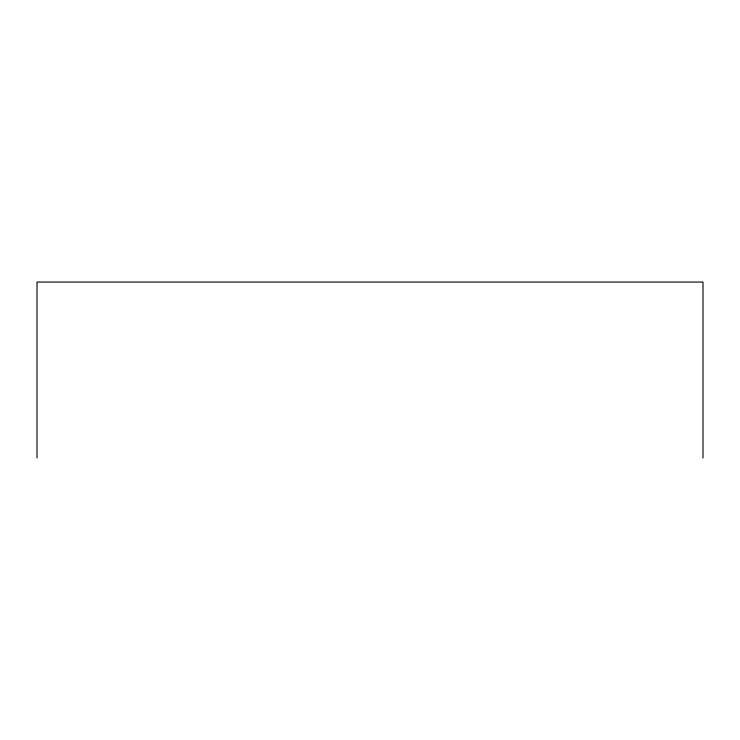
<?xml version="1.0" encoding="UTF-8"?>
<svg xmlns="http://www.w3.org/2000/svg" width="740" height="740" viewBox="0 0 740 740"><rect width="100%" height="100%" fill="white"/><g stroke="black" fill="none" stroke-linecap="round" stroke-linejoin="round"><path stroke-width="1.11" d="M703 457.931L703 282.07L37 282.07L37 457.931"/></g></svg>
